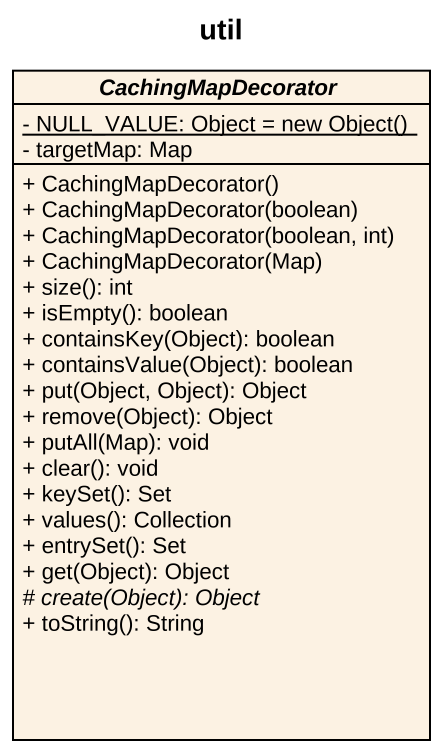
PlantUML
@startuml
title util
hide circle
hide empty members
skinparam classAttributeIconSize 0
abstract class CachingMapDecorator {
  {static} {field} - NULL_VALUE: Object = new Object()
  - targetMap: Map
  + CachingMapDecorator()
  + CachingMapDecorator(boolean)
  + CachingMapDecorator(boolean, int)
  + CachingMapDecorator(Map)
  + size(): int
  + isEmpty(): boolean
  + containsKey(Object): boolean
  + containsValue(Object): boolean
  + put(Object, Object): Object
  + remove(Object): Object
  + putAll(Map): void
  + clear(): void
  + keySet(): Set
  + values(): Collection
  + entrySet(): Set
  + get(Object): Object
  {abstract} # create(Object): Object
  + toString(): String
}
@enduml
